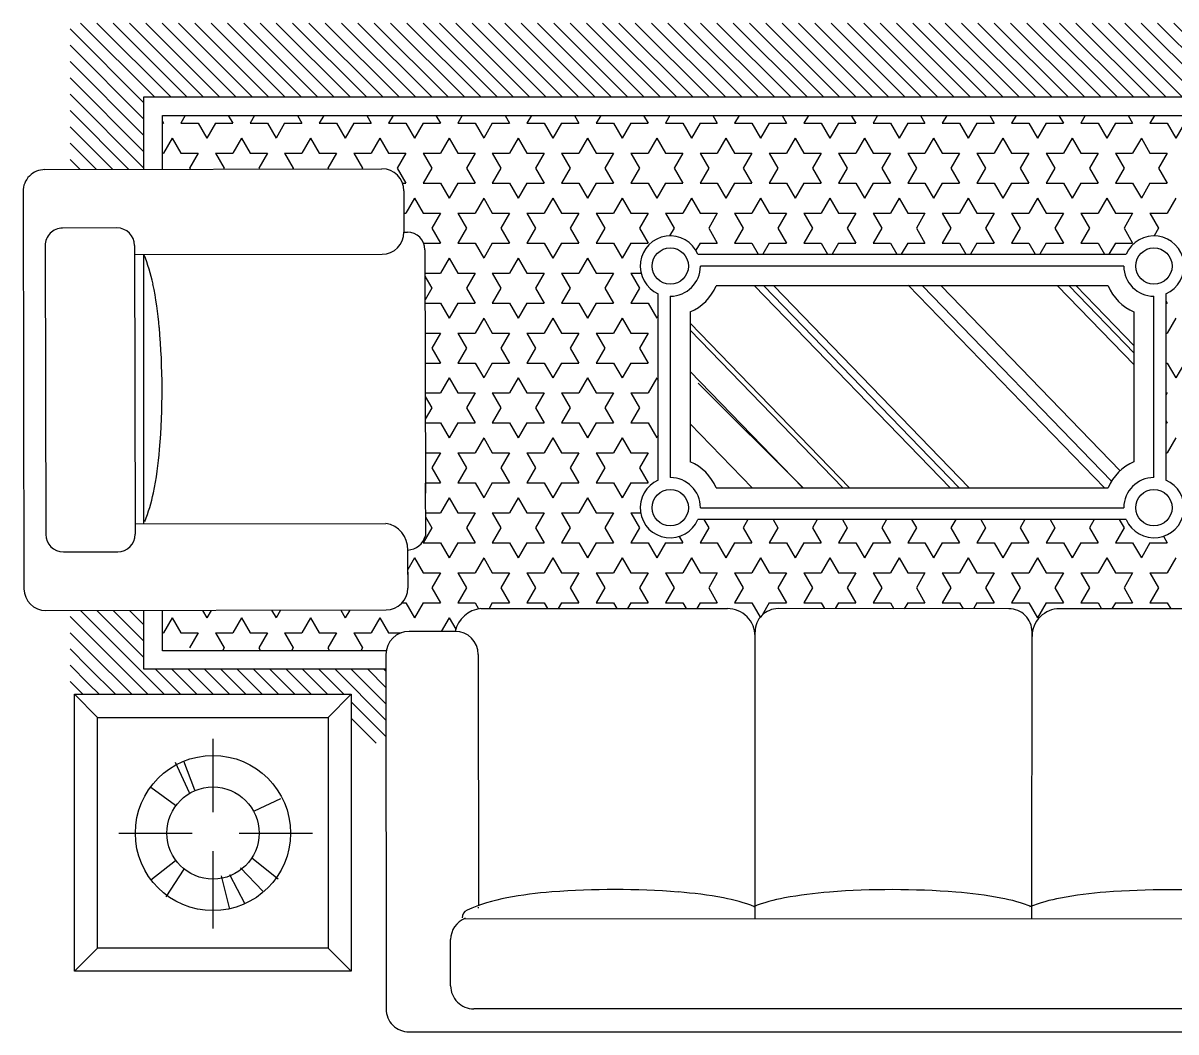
# Model space of a CAD drawing. Header units: inches. Extents: x 5.4 to 47.9, y 11.7 to 36.5.
# Drawn here: x 36.413 to 38.911, y 21.338 to 23.524 of the extents above; entities that cross this region are included whole.
import ezdxf

# ---------------------------------------------------------------- set-up
doc = ezdxf.new("R2010")
doc.units = ezdxf.units.IN
doc.header["$MEASUREMENT"] = 0
doc.layers.add('02', color=2, linetype='Continuous')
doc.layers.add('8', color=8, linetype='Continuous')

msp = doc.modelspace()

# ---------------------------------------------------------------- hatches: boundary and pattern name
at = {"layer": '8'}
h = msp.add_hatch(dxfattribs=at)
h.set_pattern_fill('ANSI31', color=256, scale=0.2, style=0)
h.set_pattern_definition([(315, (66.15483, 16.42809), (-0.01767767, -0.01767767), [])])
h.paths.add_polyline_path([(40.0868, 23.1726), (39.9668, 23.1729), (39.9668, 23.3641), (36.6748, 23.3641), (36.6748, 23.2071), (36.5548, 23.2068), (36.5548, 23.4841), (40.0868, 23.4841)], flags=16)
h.paths.add_polyline_path([(40.1268, 23.1725), (40.0868, 23.1726), (40.0868, 23.4841), (36.5548, 23.4841), (36.5548, 23.2068), (36.5148, 23.2067), (36.5148, 23.5241), (40.1268, 23.5241)])

# ---------------------------------------------------------------- linework, layer by layer
at = {"layer": '02'}
for p, q in [((36.6748, 23.2071), (36.6748, 23.3641)), ((36.6748, 23.3641), (39.9668, 23.3641)), ((36.7148, 23.3241), (39.9268, 23.3241)), ((36.7148, 23.2071), (36.7148, 23.3241)), ((36.7148, 23.3115), (36.7173, 23.3072)), ((36.7646, 23.3241), (36.7548, 23.3072)), ((36.8576, 23.3241), (36.8673, 23.3072)), ((36.9146, 23.3241), (36.9048, 23.3072)), ((37.0076, 23.3241), (37.0173, 23.3072)), ((37.0646, 23.3241), (37.0548, 23.3072)), ((37.1576, 23.3241), (37.1673, 23.3072)), ((37.2146, 23.3241), (37.2048, 23.3072)), ((37.3076, 23.3241), (37.3173, 23.3072)), ((37.3646, 23.3241), (37.3548, 23.3072)), ((37.4576, 23.3241), (37.4673, 23.3072)), ((37.5146, 23.3241), (37.5048, 23.3072)), ((37.6076, 23.3241), (37.6173, 23.3072)), ((37.6646, 23.3241), (37.6548, 23.3072)), ((37.7576, 23.3241), (37.7673, 23.3072)), ((37.8146, 23.3241), (37.8048, 23.3072)), ((37.9076, 23.3241), (37.9173, 23.3072)), ((37.9646, 23.3241), (37.9548, 23.3072)), ((38.0576, 23.3241), (38.0673, 23.3072)), ((38.1146, 23.3241), (38.1048, 23.3072)), ((38.2076, 23.3241), (38.2173, 23.3072)), ((38.2646, 23.3241), (38.2548, 23.3072)), ((38.3576, 23.3241), (38.3673, 23.3072)), ((38.4146, 23.3241), (38.4048, 23.3072)), ((38.5076, 23.3241), (38.5173, 23.3072)), ((38.5646, 23.3241), (38.5548, 23.3072)), ((38.6576, 23.3241), (38.6673, 23.3072)), ((38.7146, 23.3241), (38.7048, 23.3072)), ((38.8076, 23.3241), (38.8173, 23.3072)), ((38.8646, 23.3241), (38.8548, 23.3072)), ((36.7148, 23.3072), (36.7173, 23.3072)), ((36.7548, 23.3072), (36.7923, 23.3072)), ((36.7923, 23.3072), (36.8111, 23.2747)), ((36.8298, 23.3072), (36.8111, 23.2747)), ((36.8298, 23.3072), (36.8673, 23.3072)), ((36.9048, 23.3072), (36.9423, 23.3072)), ((36.9423, 23.3072), (36.9611, 23.2747)), ((36.9798, 23.3072), (36.9611, 23.2747)), ((36.9798, 23.3072), (37.0173, 23.3072)), ((37.0548, 23.3072), (37.0923, 23.3072)), ((37.0923, 23.3072), (37.1111, 23.2747)), ((37.1298, 23.3072), (37.1111, 23.2747)), ((37.1298, 23.3072), (37.1673, 23.3072)), ((37.2048, 23.3072), (37.2423, 23.3072)), ((37.2423, 23.3072), (37.2611, 23.2747)), ((37.2798, 23.3072), (37.2611, 23.2747)), ((37.2798, 23.3072), (37.3173, 23.3072)), ((37.3548, 23.3072), (37.3923, 23.3072)), ((37.3923, 23.3072), (37.4111, 23.2747)), ((37.4298, 23.3072), (37.4111, 23.2747)), ((37.4298, 23.3072), (37.4673, 23.3072)), ((37.5048, 23.3072), (37.5423, 23.3072)), ((37.5423, 23.3072), (37.5611, 23.2747)), ((37.5798, 23.3072), (37.5611, 23.2747)), ((37.5798, 23.3072), (37.6173, 23.3072)), ((37.6548, 23.3072), (37.6923, 23.3072)), ((37.6923, 23.3072), (37.7111, 23.2747)), ((37.7298, 23.3072), (37.7111, 23.2747)), ((37.7298, 23.3072), (37.7673, 23.3072)), ((37.8048, 23.3072), (37.8423, 23.3072)), ((37.8423, 23.3072), (37.8611, 23.2747)), ((37.8798, 23.3072), (37.8611, 23.2747)), ((37.8798, 23.3072), (37.9173, 23.3072)), ((37.9548, 23.3072), (37.9923, 23.3072)), ((37.9923, 23.3072), (38.0111, 23.2747)), ((38.0298, 23.3072), (38.0111, 23.2747)), ((38.0298, 23.3072), (38.0673, 23.3072)), ((38.1048, 23.3072), (38.1423, 23.3072)), ((38.1423, 23.3072), (38.1611, 23.2747)), ((38.1798, 23.3072), (38.1611, 23.2747)), ((38.1798, 23.3072), (38.2173, 23.3072)), ((38.2548, 23.3072), (38.2923, 23.3072)), ((38.2923, 23.3072), (38.3111, 23.2747)), ((38.3298, 23.3072), (38.3111, 23.2747)), ((38.3298, 23.3072), (38.3673, 23.3072)), ((38.4048, 23.3072), (38.4423, 23.3072)), ((38.4423, 23.3072), (38.4611, 23.2747)), ((38.4798, 23.3072), (38.4611, 23.2747)), ((38.4798, 23.3072), (38.5173, 23.3072)), ((38.5548, 23.3072), (38.5923, 23.3072)), ((38.5923, 23.3072), (38.6111, 23.2747)), ((38.6298, 23.3072), (38.6111, 23.2747)), ((38.6298, 23.3072), (38.6673, 23.3072)), ((38.7048, 23.3072), (38.7423, 23.3072)), ((38.7423, 23.3072), (38.7611, 23.2747)), ((38.7798, 23.3072), (38.7611, 23.2747)), ((38.7798, 23.3072), (38.8173, 23.3072)), ((38.8548, 23.3072), (38.8923, 23.3072)), ((38.8923, 23.3072), (38.9111, 23.2747)), ((38.9298, 23.3072), (38.9111, 23.2747)), ((36.7361, 23.2747), (36.7173, 23.2422)), ((36.7361, 23.2747), (36.7548, 23.2422)), ((36.8861, 23.2747), (36.8673, 23.2422)), ((36.8861, 23.2747), (36.9048, 23.2422)), ((37.0361, 23.2747), (37.0173, 23.2422)), ((37.0361, 23.2747), (37.0548, 23.2422)), ((37.1861, 23.2747), (37.1673, 23.2422)), ((37.1861, 23.2747), (37.2048, 23.2422)), ((37.3361, 23.2747), (37.3173, 23.2422)), ((37.3361, 23.2747), (37.3548, 23.2422)), ((37.4861, 23.2747), (37.4673, 23.2422)), ((37.4861, 23.2747), (37.5048, 23.2422)), ((37.6361, 23.2747), (37.6173, 23.2422)), ((37.6361, 23.2747), (37.6548, 23.2422)), ((37.7861, 23.2747), (37.7673, 23.2422)), ((37.7861, 23.2747), (37.8048, 23.2422)), ((37.9361, 23.2747), (37.9173, 23.2422)), ((37.9361, 23.2747), (37.9548, 23.2422)), ((38.0861, 23.2747), (38.0673, 23.2422)), ((38.0861, 23.2747), (38.1048, 23.2422)), ((38.2361, 23.2747), (38.2173, 23.2422)), ((38.2361, 23.2747), (38.2548, 23.2422)), ((38.3861, 23.2747), (38.3673, 23.2422)), ((38.3861, 23.2747), (38.4048, 23.2422)), ((38.5361, 23.2747), (38.5173, 23.2422)), ((38.5361, 23.2747), (38.5548, 23.2422)), ((38.6861, 23.2747), (38.6673, 23.2422)), ((38.6861, 23.2747), (38.7048, 23.2422)), ((38.8361, 23.2747), (38.8173, 23.2422)), ((38.8361, 23.2747), (38.8548, 23.2422)), ((36.7148, 23.2422), (36.7173, 23.2422)), ((36.7548, 23.2422), (36.7923, 23.2422)), ((36.7923, 23.2422), (36.7736, 23.2097)), ((36.8298, 23.2422), (36.8486, 23.2097)), ((36.8298, 23.2422), (36.8673, 23.2422)), ((36.9048, 23.2422), (36.9423, 23.2422)), ((36.9423, 23.2422), (36.9236, 23.2097)), ((36.9798, 23.2422), (36.9986, 23.2097)), ((36.9798, 23.2422), (37.0173, 23.2422)), ((37.0548, 23.2422), (37.0923, 23.2422)), ((37.0923, 23.2422), (37.0736, 23.2097)), ((37.1298, 23.2422), (37.1486, 23.2097)), ((37.1298, 23.2422), (37.1673, 23.2422)), ((37.2048, 23.2422), (37.2423, 23.2422)), ((37.2423, 23.2422), (37.2236, 23.2097)), ((37.2798, 23.2422), (37.2986, 23.2097)), ((37.2798, 23.2422), (37.3173, 23.2422)), ((37.3548, 23.2422), (37.3923, 23.2422)), ((37.3923, 23.2422), (37.3736, 23.2097)), ((37.4298, 23.2422), (37.4486, 23.2097)), ((37.4298, 23.2422), (37.4673, 23.2422)), ((37.5048, 23.2422), (37.5423, 23.2422)), ((37.5423, 23.2422), (37.5236, 23.2097)), ((37.5798, 23.2422), (37.5986, 23.2097)), ((37.5798, 23.2422), (37.6173, 23.2422)), ((37.6548, 23.2422), (37.6923, 23.2422)), ((37.6923, 23.2422), (37.6736, 23.2097)), ((37.7298, 23.2422), (37.7486, 23.2097)), ((37.7298, 23.2422), (37.7673, 23.2422)), ((37.8048, 23.2422), (37.8423, 23.2422)), ((37.8423, 23.2422), (37.8236, 23.2097)), ((37.8798, 23.2422), (37.8986, 23.2097)), ((37.8798, 23.2422), (37.9173, 23.2422)), ((37.9548, 23.2422), (37.9923, 23.2422)), ((37.9923, 23.2422), (37.9736, 23.2097)), ((38.0298, 23.2422), (38.0486, 23.2097)), ((38.0298, 23.2422), (38.0673, 23.2422)), ((38.1048, 23.2422), (38.1423, 23.2422)), ((38.1423, 23.2422), (38.1236, 23.2097)), ((38.1798, 23.2422), (38.1986, 23.2097)), ((38.1798, 23.2422), (38.2173, 23.2422)), ((38.2548, 23.2422), (38.2923, 23.2422)), ((38.2923, 23.2422), (38.2736, 23.2097)), ((38.3298, 23.2422), (38.3486, 23.2097)), ((38.3298, 23.2422), (38.3673, 23.2422)), ((38.4048, 23.2422), (38.4423, 23.2422)), ((38.4423, 23.2422), (38.4236, 23.2097)), ((38.4798, 23.2422), (38.4986, 23.2097)), ((38.4798, 23.2422), (38.5173, 23.2422)), ((38.5548, 23.2422), (38.5923, 23.2422)), ((38.5923, 23.2422), (38.5736, 23.2097)), ((38.6298, 23.2422), (38.6486, 23.2097)), ((38.6298, 23.2422), (38.6673, 23.2422)), ((38.7048, 23.2422), (38.7423, 23.2422)), ((38.7423, 23.2422), (38.7236, 23.2097)), ((38.7798, 23.2422), (38.7986, 23.2097)), ((38.7798, 23.2422), (38.8173, 23.2422)), ((38.8548, 23.2422), (38.8923, 23.2422)), ((38.8923, 23.2422), (38.8736, 23.2097)), ((36.4604, 23.2066), (37.1907, 23.2081)), ((36.7736, 23.2097), (36.775, 23.2073)), ((36.8486, 23.2097), (36.8472, 23.2074)), ((36.9236, 23.2097), (36.9248, 23.2076)), ((36.9986, 23.2097), (36.9974, 23.2077)), ((37.0736, 23.2097), (37.0747, 23.2079)), ((37.1486, 23.2097), (37.1476, 23.208)), ((37.2236, 23.2097), (37.2423, 23.1773)), ((37.2986, 23.2097), (37.2798, 23.1773)), ((37.3736, 23.2097), (37.3923, 23.1773)), ((37.4486, 23.2097), (37.4298, 23.1773)), ((37.5236, 23.2097), (37.5423, 23.1773)), ((37.5986, 23.2097), (37.5798, 23.1773)), ((37.6736, 23.2097), (37.6923, 23.1773)), ((37.7486, 23.2097), (37.7298, 23.1773)), ((37.8236, 23.2097), (37.8423, 23.1773)), ((37.8986, 23.2097), (37.8798, 23.1773)), ((37.9736, 23.2097), (37.9923, 23.1773)), ((38.0486, 23.2097), (38.0298, 23.1773)), ((38.1236, 23.2097), (38.1423, 23.1773)), ((38.1986, 23.2097), (38.1798, 23.1773)), ((38.2736, 23.2097), (38.2923, 23.1773)), ((38.3486, 23.2097), (38.3298, 23.1773)), ((38.4236, 23.2097), (38.4423, 23.1773)), ((38.4986, 23.2097), (38.4798, 23.1773)), ((38.5736, 23.2097), (38.5923, 23.1773)), ((38.6486, 23.2097), (38.6298, 23.1773)), ((38.7236, 23.2097), (38.7423, 23.1773)), ((38.7986, 23.2097), (38.7798, 23.1773)), ((38.8736, 23.2097), (38.8923, 23.1773)), ((36.413, 23.159), (36.4149, 22.2983)), ((37.2352, 23.1773), (37.2423, 23.1773)), ((37.2383, 23.1607), (37.2384, 23.071)), ((37.2798, 23.1773), (37.3173, 23.1773)), ((37.3173, 23.1773), (37.3361, 23.1448)), ((37.3548, 23.1773), (37.3361, 23.1448)), ((37.3548, 23.1773), (37.3923, 23.1773)), ((37.4298, 23.1773), (37.4673, 23.1773)), ((37.4673, 23.1773), (37.4861, 23.1448)), ((37.5048, 23.1773), (37.4861, 23.1448)), ((37.5048, 23.1773), (37.5423, 23.1773)), ((37.5798, 23.1773), (37.6173, 23.1773)), ((37.6173, 23.1773), (37.6361, 23.1448)), ((37.6548, 23.1773), (37.6361, 23.1448)), ((37.6548, 23.1773), (37.6923, 23.1773)), ((37.7298, 23.1773), (37.7673, 23.1773)), ((37.7673, 23.1773), (37.7861, 23.1448)), ((37.8048, 23.1773), (37.7861, 23.1448)), ((37.8048, 23.1773), (37.8423, 23.1773)), ((37.8798, 23.1773), (37.9173, 23.1773)), ((37.9173, 23.1773), (37.9361, 23.1448)), ((37.9548, 23.1773), (37.9361, 23.1448)), ((37.9548, 23.1773), (37.9923, 23.1773)), ((38.0298, 23.1773), (38.0673, 23.1773)), ((38.0673, 23.1773), (38.0861, 23.1448)), ((38.1048, 23.1773), (38.0861, 23.1448)), ((38.1048, 23.1773), (38.1423, 23.1773)), ((38.1798, 23.1773), (38.2173, 23.1773)), ((38.2173, 23.1773), (38.2361, 23.1448)), ((38.2548, 23.1773), (38.2361, 23.1448)), ((38.2548, 23.1773), (38.2923, 23.1773)), ((38.3298, 23.1773), (38.3673, 23.1773)), ((38.3673, 23.1773), (38.3861, 23.1448)), ((38.4048, 23.1773), (38.3861, 23.1448)), ((38.4048, 23.1773), (38.4423, 23.1773)), ((38.4798, 23.1773), (38.5173, 23.1773)), ((38.5173, 23.1773), (38.5361, 23.1448)), ((38.5548, 23.1773), (38.5361, 23.1448)), ((38.5548, 23.1773), (38.5923, 23.1773)), ((38.6298, 23.1773), (38.6673, 23.1773)), ((38.6673, 23.1773), (38.6861, 23.1448)), ((38.7048, 23.1773), (38.6861, 23.1448)), ((38.7048, 23.1773), (38.7423, 23.1773)), ((38.7798, 23.1773), (38.8173, 23.1773)), ((38.8173, 23.1773), (38.8361, 23.1448)), ((38.8548, 23.1773), (38.8361, 23.1448)), ((38.8548, 23.1773), (38.8923, 23.1773)), ((37.2611, 23.1448), (37.2423, 23.1123)), ((37.2611, 23.1448), (37.2798, 23.1123)), ((37.4111, 23.1448), (37.3923, 23.1123)), ((37.4111, 23.1448), (37.4298, 23.1123)), ((37.5611, 23.1448), (37.5423, 23.1123)), ((37.5611, 23.1448), (37.5798, 23.1123)), ((37.7111, 23.1448), (37.6923, 23.1123)), ((37.7111, 23.1448), (37.7298, 23.1123)), ((37.8611, 23.1448), (37.8423, 23.1123)), ((37.8611, 23.1448), (37.8798, 23.1123)), ((38.0111, 23.1448), (37.9923, 23.1123)), ((38.0111, 23.1448), (38.0298, 23.1123)), ((38.1611, 23.1448), (38.1423, 23.1123)), ((38.1611, 23.1448), (38.1798, 23.1123)), ((38.3111, 23.1448), (38.2923, 23.1123)), ((38.3111, 23.1448), (38.3298, 23.1123)), ((38.4611, 23.1448), (38.4423, 23.1123)), ((38.4611, 23.1448), (38.4798, 23.1123)), ((38.6111, 23.1448), (38.5923, 23.1123)), ((38.6111, 23.1448), (38.6298, 23.1123)), ((38.7611, 23.1448), (38.7423, 23.1123)), ((38.7611, 23.1448), (38.7798, 23.1123)), ((38.9111, 23.1448), (38.8923, 23.1123)), ((37.2384, 23.1123), (37.2423, 23.1123)), ((37.2798, 23.1123), (37.3173, 23.1123)), ((37.3173, 23.1123), (37.2986, 23.0798)), ((37.3548, 23.1123), (37.3736, 23.0798)), ((37.3548, 23.1123), (37.3923, 23.1123)), ((37.4298, 23.1123), (37.4673, 23.1123)), ((37.4673, 23.1123), (37.4486, 23.0798)), ((37.5048, 23.1123), (37.5236, 23.0798)), ((37.5048, 23.1123), (37.5423, 23.1123)), ((37.5798, 23.1123), (37.6173, 23.1123)), ((37.6173, 23.1123), (37.5986, 23.0798)), ((37.6548, 23.1123), (37.6736, 23.0798)), ((37.6548, 23.1123), (37.6923, 23.1123)), ((37.7298, 23.1123), (37.7673, 23.1123)), ((37.7673, 23.1123), (37.7486, 23.0798)), ((37.8048, 23.1123), (37.8236, 23.0798)), ((37.8048, 23.1123), (37.8423, 23.1123)), ((37.8798, 23.1123), (37.9173, 23.1123)), ((37.9173, 23.1123), (37.8986, 23.0798)), ((37.9548, 23.1123), (37.9736, 23.0798)), ((37.9548, 23.1123), (37.9923, 23.1123)), ((38.0298, 23.1123), (38.0673, 23.1123)), ((38.0673, 23.1123), (38.0486, 23.0798)), ((38.1048, 23.1123), (38.1236, 23.0798)), ((38.1048, 23.1123), (38.1423, 23.1123)), ((38.1798, 23.1123), (38.2173, 23.1123)), ((38.2173, 23.1123), (38.1986, 23.0798)), ((38.2548, 23.1123), (38.2736, 23.0798)), ((38.2548, 23.1123), (38.2923, 23.1123)), ((38.3298, 23.1123), (38.3673, 23.1123)), ((38.3673, 23.1123), (38.3486, 23.0798)), ((38.4048, 23.1123), (38.4236, 23.0798)), ((38.4048, 23.1123), (38.4423, 23.1123)), ((38.4798, 23.1123), (38.5173, 23.1123)), ((38.5173, 23.1123), (38.4986, 23.0798)), ((38.5548, 23.1123), (38.5736, 23.0798)), ((38.5548, 23.1123), (38.5923, 23.1123)), ((38.6298, 23.1123), (38.6673, 23.1123)), ((38.6673, 23.1123), (38.6486, 23.0798)), ((38.7048, 23.1123), (38.7236, 23.0798)), ((38.7048, 23.1123), (38.7423, 23.1123)), ((38.7798, 23.1123), (38.8173, 23.1123)), ((38.8173, 23.1123), (38.7986, 23.0798)), ((38.8548, 23.1123), (38.8736, 23.0798)), ((38.8548, 23.1123), (38.8923, 23.1123)), ((36.6164, 23.0801), (36.4986, 23.0798)), ((37.2384, 23.071), (37.2457, 23.0709)), ((37.2986, 23.0798), (37.3173, 23.0474)), ((37.3736, 23.0798), (37.3548, 23.0474)), ((37.4486, 23.0798), (37.4673, 23.0474)), ((37.5236, 23.0798), (37.5048, 23.0474)), ((37.5986, 23.0798), (37.6173, 23.0474)), ((37.6736, 23.0798), (37.6548, 23.0474)), ((37.7486, 23.0798), (37.7673, 23.0474)), ((37.8236, 23.0798), (37.8137, 23.0628)), ((37.8986, 23.0798), (37.9173, 23.0474)), ((37.9736, 23.0798), (37.9548, 23.0474)), ((38.0486, 23.0798), (38.0673, 23.0474)), ((38.1236, 23.0798), (38.1048, 23.0474)), ((38.1986, 23.0798), (38.2173, 23.0474)), ((38.2736, 23.0798), (38.2548, 23.0474)), ((38.3486, 23.0798), (38.3673, 23.0474)), ((38.4236, 23.0798), (38.4048, 23.0474)), ((38.4986, 23.0798), (38.5173, 23.0474)), ((38.5736, 23.0798), (38.5548, 23.0474)), ((38.6486, 23.0798), (38.6673, 23.0474)), ((38.7236, 23.0798), (38.7048, 23.0474)), ((38.7986, 23.0798), (38.8173, 23.0474)), ((38.8736, 23.0798), (38.8638, 23.0628)), ((36.4607, 23.0417), (36.4622, 22.4161)), ((36.6545, 23.0421), (36.656, 22.4164)), ((37.2809, 23.0474), (37.3173, 23.0474)), ((37.2838, 23.0329), (37.2848, 22.5053)), ((37.3548, 23.0474), (37.3923, 23.0474)), ((37.3923, 23.0474), (37.4111, 23.0149)), ((37.4298, 23.0474), (37.4111, 23.0149)), ((37.4298, 23.0474), (37.4673, 23.0474)), ((37.5048, 23.0474), (37.5423, 23.0474)), ((37.5423, 23.0474), (37.5611, 23.0149)), ((37.5798, 23.0474), (37.5611, 23.0149)), ((37.5798, 23.0474), (37.6173, 23.0474)), ((37.6548, 23.0474), (37.6923, 23.0474)), ((37.6923, 23.0474), (37.7111, 23.0149)), ((37.7298, 23.0474), (37.7111, 23.0149)), ((37.7298, 23.0474), (37.7673, 23.0474)), ((37.8798, 23.0474), (37.8709, 23.0319)), ((37.8798, 23.0474), (37.9173, 23.0474)), ((37.9548, 23.0474), (37.9923, 23.0474)), ((37.9923, 23.0474), (38.0061, 23.0235)), ((38.0298, 23.0474), (38.016, 23.0235)), ((38.0298, 23.0474), (38.0673, 23.0474)), ((38.1048, 23.0474), (38.1423, 23.0474)), ((38.1423, 23.0474), (38.1561, 23.0235)), ((38.1798, 23.0474), (38.166, 23.0235)), ((38.1798, 23.0474), (38.2173, 23.0474)), ((38.2548, 23.0474), (38.2923, 23.0474)), ((38.2923, 23.0474), (38.3061, 23.0235)), ((38.3298, 23.0474), (38.316, 23.0235)), ((38.3298, 23.0474), (38.3673, 23.0474)), ((38.4048, 23.0474), (38.4423, 23.0474)), ((38.4423, 23.0474), (38.4561, 23.0235)), ((38.4798, 23.0474), (38.466, 23.0235)), ((38.4798, 23.0474), (38.5173, 23.0474)), ((38.5548, 23.0474), (38.5923, 23.0474)), ((38.5923, 23.0474), (38.6061, 23.0235)), ((38.6298, 23.0474), (38.616, 23.0235)), ((38.6298, 23.0474), (38.6673, 23.0474)), ((38.7048, 23.0474), (38.7423, 23.0474)), ((38.7423, 23.0474), (38.7561, 23.0235)), ((38.7798, 23.0474), (38.766, 23.0235)), ((38.7798, 23.0474), (38.8173, 23.0474)), ((36.6545, 23.0223), (37.191, 23.0234)), ((36.6748, 22.4389), (36.6748, 23.0223)), ((37.3361, 23.0149), (37.3173, 22.9824)), ((37.3361, 23.0149), (37.3548, 22.9824)), ((37.4861, 23.0149), (37.4673, 22.9824)), ((37.4861, 23.0149), (37.5048, 22.9824)), ((37.6361, 23.0149), (37.6173, 22.9824)), ((37.6361, 23.0149), (37.6548, 22.9824)), ((37.8753, 23.0235), (38.8035, 23.0235)), ((38.7981, 22.9976), (37.8806, 22.9976)), ((37.2839, 22.9824), (37.3173, 22.9824)), ((37.2839, 22.9754), (37.2986, 22.9499)), ((37.3548, 22.9824), (37.3923, 22.9824)), ((37.3923, 22.9824), (37.3736, 22.9499)), ((37.4298, 22.9824), (37.4486, 22.9499)), ((37.4298, 22.9824), (37.4673, 22.9824)), ((37.5048, 22.9824), (37.5423, 22.9824)), ((37.5423, 22.9824), (37.5236, 22.9499)), ((37.5798, 22.9824), (37.5986, 22.9499)), ((37.5798, 22.9824), (37.6173, 22.9824)), ((37.6548, 22.9824), (37.6923, 22.9824)), ((37.6923, 22.9824), (37.6736, 22.9499)), ((37.7298, 22.9824), (37.7486, 22.9499)), ((37.7298, 22.9824), (37.7519, 22.9824)), ((37.2986, 22.9499), (37.284, 22.9246)), ((37.3736, 22.9499), (37.3923, 22.9175)), ((37.4486, 22.9499), (37.4298, 22.9175)), ((37.5236, 22.9499), (37.5423, 22.9175)), ((37.5986, 22.9499), (37.5798, 22.9175)), ((37.6736, 22.9499), (37.6923, 22.9175)), ((37.7486, 22.9499), (37.7298, 22.9175)), ((37.7894, 22.5339), (37.7894, 22.9377)), ((38.7639, 22.9544), (37.9149, 22.9544)), ((37.9981, 22.9544), (38.4216, 22.5172)), ((38.0178, 22.9544), (38.4412, 22.5172)), ((38.0397, 22.9544), (38.4631, 22.5172)), ((38.3312, 22.9561), (38.7563, 22.5172)), ((38.362, 22.9544), (38.7715, 22.5316)), ((38.4021, 22.9544), (38.79, 22.5538)), ((38.6547, 22.9544), (38.8202, 22.7835)), ((38.6794, 22.9544), (38.8202, 22.809)), ((38.6948, 22.9544), (38.8202, 22.8249)), ((38.8893, 22.9377), (38.8893, 22.5339)), ((37.284, 22.9175), (37.3173, 22.9175)), ((37.3173, 22.9175), (37.3361, 22.885)), ((37.3548, 22.9175), (37.3361, 22.885)), ((37.3548, 22.9175), (37.3923, 22.9175)), ((37.4298, 22.9175), (37.4673, 22.9175)), ((37.4673, 22.9175), (37.4861, 22.885)), ((37.5048, 22.9175), (37.4861, 22.885)), ((37.5048, 22.9175), (37.5423, 22.9175)), ((37.5798, 22.9175), (37.6173, 22.9175)), ((37.6173, 22.9175), (37.6361, 22.885)), ((37.6548, 22.9175), (37.6361, 22.885)), ((37.6548, 22.9175), (37.6923, 22.9175)), ((37.7298, 22.9175), (37.7673, 22.9175)), ((37.7673, 22.9175), (37.7861, 22.885)), ((37.8154, 22.9323), (37.8154, 22.5392)), ((38.8634, 22.5392), (38.8634, 22.9323)), ((38.8893, 22.9227), (38.8923, 22.9175)), ((38.8893, 22.9175), (38.8923, 22.9175)), ((37.4111, 22.885), (37.3923, 22.8525)), ((37.4111, 22.885), (37.4298, 22.8525)), ((37.5611, 22.885), (37.5423, 22.8525)), ((37.5611, 22.885), (37.5798, 22.8525)), ((37.7111, 22.885), (37.6923, 22.8525)), ((37.7111, 22.885), (37.7298, 22.8525)), ((37.7894, 22.8908), (37.7861, 22.885)), ((37.8586, 22.8981), (37.8586, 22.5735)), ((38.8202, 22.5735), (38.8202, 22.8981)), ((38.9111, 22.885), (38.8923, 22.8525)), ((37.8586, 22.8735), (38.2037, 22.5172)), ((37.8586, 22.8584), (38.1891, 22.5172)), ((37.2841, 22.8525), (37.3173, 22.8525)), ((37.3173, 22.8525), (37.2986, 22.82)), ((37.3548, 22.8525), (37.3736, 22.82)), ((37.3548, 22.8525), (37.3923, 22.8525)), ((37.4298, 22.8525), (37.4673, 22.8525)), ((37.4673, 22.8525), (37.4486, 22.82)), ((37.5048, 22.8525), (37.5236, 22.82)), ((37.5048, 22.8525), (37.5423, 22.8525)), ((37.5798, 22.8525), (37.6173, 22.8525)), ((37.6173, 22.8525), (37.5986, 22.82)), ((37.6548, 22.8525), (37.6736, 22.82)), ((37.6548, 22.8525), (37.6923, 22.8525)), ((37.7298, 22.8525), (37.7673, 22.8525)), ((37.7673, 22.8525), (37.7486, 22.82)), ((38.8893, 22.8525), (38.8923, 22.8525)), ((37.2986, 22.82), (37.3173, 22.7875)), ((37.3736, 22.82), (37.3548, 22.7875)), ((37.4486, 22.82), (37.4673, 22.7875)), ((37.5236, 22.82), (37.5048, 22.7875)), ((37.5986, 22.82), (37.6173, 22.7875)), ((37.6736, 22.82), (37.6548, 22.7875)), ((37.7486, 22.82), (37.7673, 22.7875)), ((37.2843, 22.7875), (37.3173, 22.7875)), ((37.3548, 22.7875), (37.3923, 22.7875)), ((37.3923, 22.7875), (37.4111, 22.7551)), ((37.4298, 22.7875), (37.4111, 22.7551)), ((37.4298, 22.7875), (37.4673, 22.7875)), ((37.5048, 22.7875), (37.5423, 22.7875)), ((37.5423, 22.7875), (37.5611, 22.7551)), ((37.5798, 22.7875), (37.5611, 22.7551)), ((37.5798, 22.7875), (37.6173, 22.7875)), ((37.6548, 22.7875), (37.6923, 22.7875)), ((37.6923, 22.7875), (37.7111, 22.7551)), ((37.7298, 22.7875), (37.7111, 22.7551)), ((37.7298, 22.7875), (37.7673, 22.7875)), ((38.8893, 22.7875), (38.8923, 22.7875)), ((38.8923, 22.7875), (38.9111, 22.7551)), ((38.9298, 22.7875), (38.9111, 22.7551)), ((37.8586, 22.7689), (38.1023, 22.5172)), ((37.3361, 22.7551), (37.3173, 22.7226)), ((37.3361, 22.7551), (37.3548, 22.7226)), ((37.4861, 22.7551), (37.4673, 22.7226)), ((37.4861, 22.7551), (37.5048, 22.7226)), ((37.6361, 22.7551), (37.6173, 22.7226)), ((37.6361, 22.7551), (37.6548, 22.7226)), ((37.7861, 22.7551), (37.7673, 22.7226)), ((37.7861, 22.7551), (37.7894, 22.7493)), ((38.103, 22.5172), (37.8761, 22.7441)), ((37.2844, 22.7226), (37.3173, 22.7226)), ((37.2844, 22.7147), (37.2986, 22.6901)), ((37.3548, 22.7226), (37.3923, 22.7226)), ((37.3923, 22.7226), (37.3736, 22.6901)), ((37.4298, 22.7226), (37.4486, 22.6901)), ((37.4298, 22.7226), (37.4673, 22.7226)), ((37.5048, 22.7226), (37.5423, 22.7226)), ((37.5423, 22.7226), (37.5236, 22.6901)), ((37.5798, 22.7226), (37.5986, 22.6901)), ((37.5798, 22.7226), (37.6173, 22.7226)), ((37.6548, 22.7226), (37.6923, 22.7226)), ((37.6923, 22.7226), (37.6736, 22.6901)), ((37.7298, 22.7226), (37.7486, 22.6901)), ((37.7298, 22.7226), (37.7673, 22.7226)), ((38.8923, 22.7226), (38.8893, 22.7174)), ((38.8893, 22.7226), (38.8923, 22.7226)), ((37.2986, 22.6901), (37.2845, 22.6657)), ((37.3736, 22.6901), (37.3923, 22.6576)), ((37.4486, 22.6901), (37.4298, 22.6576)), ((37.5236, 22.6901), (37.5423, 22.6576)), ((37.5986, 22.6901), (37.5798, 22.6576)), ((37.6736, 22.6901), (37.6923, 22.6576)), ((37.7486, 22.6901), (37.7298, 22.6576)), ((38.8893, 22.6629), (38.8923, 22.6576)), ((37.2845, 22.6576), (37.3173, 22.6576)), ((37.3173, 22.6576), (37.3361, 22.6252)), ((37.3548, 22.6576), (37.3361, 22.6252)), ((37.3548, 22.6576), (37.3923, 22.6576)), ((37.4298, 22.6576), (37.4673, 22.6576)), ((37.4673, 22.6576), (37.4861, 22.6252)), ((37.5048, 22.6576), (37.4861, 22.6252)), ((37.5048, 22.6576), (37.5423, 22.6576)), ((37.5798, 22.6576), (37.6173, 22.6576)), ((37.6173, 22.6576), (37.6361, 22.6252)), ((37.6548, 22.6576), (37.6361, 22.6252)), ((37.6548, 22.6576), (37.6923, 22.6576)), ((37.7298, 22.6576), (37.7673, 22.6576)), ((37.7673, 22.6576), (37.7861, 22.6252)), ((37.8586, 22.6555), (37.9925, 22.5172)), ((38.8893, 22.6576), (38.8923, 22.6576)), ((37.4111, 22.6252), (37.3923, 22.5927)), ((37.4111, 22.6252), (37.4298, 22.5927)), ((37.5611, 22.6252), (37.5423, 22.5927)), ((37.5611, 22.6252), (37.5798, 22.5927)), ((37.7111, 22.6252), (37.6923, 22.5927)), ((37.7111, 22.6252), (37.7298, 22.5927)), ((37.7894, 22.631), (37.7861, 22.6252)), ((38.9111, 22.6252), (38.8923, 22.5927)), ((37.2847, 22.5927), (37.3173, 22.5927)), ((37.3173, 22.5927), (37.2986, 22.5602)), ((37.3548, 22.5927), (37.3736, 22.5602)), ((37.3548, 22.5927), (37.3923, 22.5927)), ((37.4298, 22.5927), (37.4673, 22.5927)), ((37.4673, 22.5927), (37.4486, 22.5602)), ((37.5048, 22.5927), (37.5236, 22.5602)), ((37.5048, 22.5927), (37.5423, 22.5927)), ((37.5798, 22.5927), (37.6173, 22.5927)), ((37.6173, 22.5927), (37.5986, 22.5602)), ((37.6548, 22.5927), (37.6736, 22.5602)), ((37.6548, 22.5927), (37.6923, 22.5927)), ((37.7298, 22.5927), (37.7673, 22.5927)), ((37.7673, 22.5927), (37.7486, 22.5602)), ((38.8893, 22.5927), (38.8923, 22.5927)), ((37.2986, 22.5602), (37.3173, 22.5277)), ((37.3736, 22.5602), (37.3548, 22.5277)), ((37.4486, 22.5602), (37.4673, 22.5277)), ((37.5236, 22.5602), (37.5048, 22.5277)), ((37.5986, 22.5602), (37.6173, 22.5277)), ((37.6736, 22.5602), (37.6548, 22.5277)), ((37.7486, 22.5602), (37.7673, 22.5277)), ((38.8634, 22.5426), (38.8615, 22.5392)), ((37.2846, 22.5272), (37.2848, 22.4128)), ((37.2848, 22.5277), (37.3173, 22.5277)), ((37.3548, 22.5277), (37.3923, 22.5277)), ((37.3923, 22.5277), (37.4111, 22.4953)), ((37.4298, 22.5277), (37.4111, 22.4953)), ((37.4298, 22.5277), (37.4673, 22.5277)), ((37.5048, 22.5277), (37.5423, 22.5277)), ((37.5423, 22.5277), (37.5611, 22.4953)), ((37.5798, 22.5277), (37.5611, 22.4953)), ((37.5798, 22.5277), (37.6173, 22.5277)), ((37.6548, 22.5277), (37.6923, 22.5277)), ((37.6923, 22.5277), (37.7111, 22.4953)), ((37.7298, 22.5277), (37.7111, 22.4953)), ((37.7298, 22.5277), (37.7673, 22.5277)), ((37.9149, 22.5172), (38.7639, 22.5172)), ((37.3361, 22.4953), (37.3173, 22.4628)), ((37.3361, 22.4953), (37.3548, 22.4628)), ((37.4861, 22.4953), (37.4673, 22.4628)), ((37.4861, 22.4953), (37.5048, 22.4628)), ((37.6361, 22.4953), (37.6173, 22.4628)), ((37.6361, 22.4953), (37.6548, 22.4628)), ((37.2847, 22.4628), (37.3173, 22.4628)), ((37.3548, 22.4628), (37.3923, 22.4628)), ((37.3923, 22.4628), (37.3736, 22.4303)), ((37.4298, 22.4628), (37.4486, 22.4303)), ((37.4298, 22.4628), (37.4673, 22.4628)), ((37.5048, 22.4628), (37.5423, 22.4628)), ((37.5423, 22.4628), (37.5236, 22.4303)), ((37.5798, 22.4628), (37.5986, 22.4303)), ((37.5798, 22.4628), (37.6173, 22.4628)), ((37.6548, 22.4628), (37.6923, 22.4628)), ((37.6923, 22.4628), (37.6736, 22.4303)), ((37.7298, 22.4628), (37.7486, 22.4303)), ((37.7298, 22.4628), (37.7511, 22.4628)), ((37.8806, 22.474), (38.7981, 22.474)), ((36.6559, 22.4389), (37.199, 22.44)), ((37.2847, 22.4543), (37.2986, 22.4303)), ((38.8035, 22.4481), (37.8753, 22.4481)), ((37.8883, 22.4481), (37.8986, 22.4303)), ((37.9838, 22.4481), (37.9736, 22.4303)), ((38.0383, 22.4481), (38.0486, 22.4303)), ((38.1338, 22.4481), (38.1236, 22.4303)), ((38.1883, 22.4481), (38.1986, 22.4303)), ((38.2838, 22.4481), (38.2736, 22.4303)), ((38.3383, 22.4481), (38.3486, 22.4303)), ((38.4338, 22.4481), (38.4236, 22.4303)), ((38.4883, 22.4481), (38.4986, 22.4303)), ((38.5838, 22.4481), (38.5736, 22.4303)), ((38.6383, 22.4481), (38.6486, 22.4303)), ((38.7338, 22.4481), (38.7236, 22.4303)), ((38.7883, 22.4481), (38.7986, 22.4303)), ((37.2986, 22.4303), (37.2798, 22.3978)), ((37.3736, 22.4303), (37.3923, 22.3978)), ((37.4486, 22.4303), (37.4298, 22.3978)), ((37.5236, 22.4303), (37.5423, 22.3978)), ((37.5986, 22.4303), (37.5798, 22.3978)), ((37.6736, 22.4303), (37.6923, 22.3978)), ((37.7486, 22.4303), (37.7298, 22.3978)), ((37.8344, 22.4116), (37.8423, 22.3978)), ((37.8986, 22.4303), (37.8798, 22.3978)), ((37.9736, 22.4303), (37.9923, 22.3978)), ((38.0486, 22.4303), (38.0298, 22.3978)), ((38.1236, 22.4303), (38.1423, 22.3978)), ((38.1986, 22.4303), (38.1798, 22.3978)), ((38.2736, 22.4303), (38.2923, 22.3978)), ((38.3486, 22.4303), (38.3298, 22.3978)), ((38.4236, 22.4303), (38.4423, 22.3978)), ((38.4986, 22.4303), (38.4798, 22.3978)), ((38.5736, 22.4303), (38.5923, 22.3978)), ((38.6486, 22.4303), (38.6298, 22.3978)), ((38.7236, 22.4303), (38.7423, 22.3978)), ((38.7986, 22.4303), (38.7798, 22.3978)), ((38.8841, 22.4121), (38.8923, 22.3978)), ((37.2798, 22.3978), (37.3173, 22.3978)), ((37.3173, 22.3978), (37.3361, 22.3654)), ((37.3548, 22.3978), (37.3361, 22.3654)), ((37.3548, 22.3978), (37.3923, 22.3978)), ((37.4298, 22.3978), (37.4673, 22.3978)), ((37.4673, 22.3978), (37.4861, 22.3654)), ((37.5048, 22.3978), (37.4861, 22.3654)), ((37.5048, 22.3978), (37.5423, 22.3978)), ((37.5798, 22.3978), (37.6173, 22.3978)), ((37.6173, 22.3978), (37.6361, 22.3654)), ((37.6548, 22.3978), (37.6361, 22.3654)), ((37.6548, 22.3978), (37.6923, 22.3978)), ((37.7298, 22.3978), (37.7673, 22.3978)), ((37.7673, 22.3978), (37.7861, 22.3654)), ((37.8048, 22.3978), (37.7861, 22.3654)), ((37.8048, 22.3978), (37.8423, 22.3978)), ((37.8798, 22.3978), (37.9173, 22.3978)), ((37.9173, 22.3978), (37.9361, 22.3654)), ((37.9548, 22.3978), (37.9361, 22.3654)), ((37.9548, 22.3978), (37.9923, 22.3978)), ((38.0298, 22.3978), (38.0673, 22.3978)), ((38.0673, 22.3978), (38.0861, 22.3654)), ((38.1048, 22.3978), (38.0861, 22.3654)), ((38.1048, 22.3978), (38.1423, 22.3978)), ((38.1798, 22.3978), (38.2173, 22.3978)), ((38.2173, 22.3978), (38.2361, 22.3654)), ((38.2548, 22.3978), (38.2361, 22.3654)), ((38.2548, 22.3978), (38.2923, 22.3978)), ((38.3298, 22.3978), (38.3673, 22.3978)), ((38.3673, 22.3978), (38.3861, 22.3654)), ((38.4048, 22.3978), (38.3861, 22.3654)), ((38.4048, 22.3978), (38.4423, 22.3978)), ((38.4798, 22.3978), (38.5173, 22.3978)), ((38.5173, 22.3978), (38.5361, 22.3654)), ((38.5548, 22.3978), (38.5361, 22.3654)), ((38.5548, 22.3978), (38.5923, 22.3978)), ((38.6298, 22.3978), (38.6673, 22.3978)), ((38.6673, 22.3978), (38.6861, 22.3654)), ((38.7048, 22.3978), (38.6861, 22.3654)), ((38.7048, 22.3978), (38.7423, 22.3978)), ((38.7798, 22.3978), (38.8173, 22.3978)), ((38.8173, 22.3978), (38.8361, 22.3654)), ((38.8548, 22.3978), (38.8361, 22.3654)), ((38.8548, 22.3978), (38.8923, 22.3978)), ((36.5003, 22.3781), (36.618, 22.3784)), ((37.2467, 22.3296), (37.2466, 22.3823)), ((37.2611, 22.3654), (37.2467, 22.3404)), ((37.2611, 22.3654), (37.2798, 22.3329)), ((37.4111, 22.3654), (37.3923, 22.3329)), ((37.4111, 22.3654), (37.4298, 22.3329)), ((37.5611, 22.3654), (37.5423, 22.3329)), ((37.5611, 22.3654), (37.5798, 22.3329)), ((37.7111, 22.3654), (37.6923, 22.3329)), ((37.7111, 22.3654), (37.7298, 22.3329)), ((37.8611, 22.3654), (37.8423, 22.3329)), ((37.8611, 22.3654), (37.8798, 22.3329)), ((38.0111, 22.3654), (37.9923, 22.3329)), ((38.0111, 22.3654), (38.0298, 22.3329)), ((38.1611, 22.3654), (38.1423, 22.3329)), ((38.1611, 22.3654), (38.1798, 22.3329)), ((38.3111, 22.3654), (38.2923, 22.3329)), ((38.3111, 22.3654), (38.3298, 22.3329)), ((38.4611, 22.3654), (38.4423, 22.3329)), ((38.4611, 22.3654), (38.4798, 22.3329)), ((38.6111, 22.3654), (38.5923, 22.3329)), ((38.6111, 22.3654), (38.6298, 22.3329)), ((38.7611, 22.3654), (38.7423, 22.3329)), ((38.7611, 22.3654), (38.7798, 22.3329)), ((38.9111, 22.3654), (38.8923, 22.3329)), ((37.247, 22.3343), (37.247, 22.3)), ((37.2798, 22.3329), (37.3173, 22.3329)), ((37.3173, 22.3329), (37.2986, 22.3004)), ((37.3548, 22.3329), (37.3736, 22.3004)), ((37.3548, 22.3329), (37.3923, 22.3329)), ((37.4298, 22.3329), (37.4673, 22.3329)), ((37.4673, 22.3329), (37.4486, 22.3004)), ((37.5048, 22.3329), (37.5236, 22.3004)), ((37.5048, 22.3329), (37.5423, 22.3329)), ((37.5798, 22.3329), (37.6173, 22.3329)), ((37.6173, 22.3329), (37.5986, 22.3004)), ((37.6548, 22.3329), (37.6736, 22.3004)), ((37.6548, 22.3329), (37.6923, 22.3329)), ((37.7298, 22.3329), (37.7673, 22.3329)), ((37.7673, 22.3329), (37.7486, 22.3004)), ((37.8048, 22.3329), (37.8236, 22.3004)), ((37.8048, 22.3329), (37.8423, 22.3329)), ((37.8798, 22.3329), (37.9173, 22.3329)), ((37.9173, 22.3329), (37.8986, 22.3004)), ((37.9548, 22.3329), (37.9736, 22.3004)), ((37.9548, 22.3329), (37.9923, 22.3329)), ((38.0298, 22.3329), (38.0673, 22.3329)), ((38.0673, 22.3329), (38.0486, 22.3004)), ((38.1048, 22.3329), (38.1236, 22.3004)), ((38.1048, 22.3329), (38.1423, 22.3329)), ((38.1798, 22.3329), (38.2173, 22.3329)), ((38.2173, 22.3329), (38.1986, 22.3004)), ((38.2548, 22.3329), (38.2736, 22.3004)), ((38.2548, 22.3329), (38.2923, 22.3329)), ((38.3298, 22.3329), (38.3673, 22.3329)), ((38.3673, 22.3329), (38.3486, 22.3004)), ((38.4048, 22.3329), (38.4236, 22.3004)), ((38.4048, 22.3329), (38.4423, 22.3329)), ((38.4798, 22.3329), (38.5173, 22.3329)), ((38.5173, 22.3329), (38.4986, 22.3004)), ((38.5548, 22.3329), (38.5736, 22.3004)), ((38.5548, 22.3329), (38.5923, 22.3329)), ((38.6298, 22.3329), (38.6673, 22.3329)), ((38.6673, 22.3329), (38.6486, 22.3004)), ((38.7048, 22.3329), (38.7236, 22.3004)), ((38.7048, 22.3329), (38.7423, 22.3329)), ((38.7798, 22.3329), (38.8173, 22.3329)), ((38.8173, 22.3329), (38.7986, 22.3004)), ((38.8548, 22.3329), (38.8736, 22.3004)), ((38.8548, 22.3329), (38.8923, 22.3329)), ((37.2986, 22.3004), (37.3173, 22.2679)), ((37.3736, 22.3004), (37.3548, 22.2679)), ((37.4486, 22.3004), (37.4673, 22.2679)), ((37.5236, 22.3004), (37.5048, 22.2679)), ((37.5986, 22.3004), (37.6173, 22.2679)), ((37.6736, 22.3004), (37.6548, 22.2679)), ((37.7486, 22.3004), (37.7673, 22.2679)), ((37.8236, 22.3004), (37.8048, 22.2679)), ((37.8986, 22.3004), (37.9173, 22.2679)), ((37.9736, 22.3004), (37.9548, 22.2679)), ((38.0486, 22.3004), (38.0673, 22.2679)), ((38.1236, 22.3004), (38.1048, 22.2679)), ((38.1986, 22.3004), (38.2173, 22.2679)), ((38.2736, 22.3004), (38.2548, 22.2679)), ((38.3486, 22.3004), (38.3673, 22.2679)), ((38.4236, 22.3004), (38.4048, 22.2679)), ((38.4986, 22.3004), (38.5173, 22.2679)), ((38.5736, 22.3004), (38.5548, 22.2679)), ((38.6486, 22.3004), (38.6673, 22.2679)), ((38.7236, 22.3004), (38.7048, 22.2679)), ((38.7986, 22.3004), (38.8173, 22.2679)), ((38.8736, 22.3004), (38.8548, 22.2679)), ((37.2347, 22.2679), (37.2423, 22.2679)), ((37.2423, 22.2679), (37.2611, 22.2355)), ((37.2798, 22.2679), (37.2611, 22.2355)), ((37.2798, 22.2679), (37.3173, 22.2679)), ((37.3548, 22.2679), (37.3923, 22.2679)), ((37.3923, 22.2679), (37.3999, 22.2548)), ((37.4298, 22.2679), (37.4227, 22.2556)), ((37.4298, 22.2679), (37.4673, 22.2679)), ((37.5048, 22.2679), (37.5423, 22.2679)), ((37.5423, 22.2679), (37.5495, 22.2555)), ((37.5798, 22.2679), (37.5727, 22.2555)), ((37.5798, 22.2679), (37.6173, 22.2679)), ((37.6548, 22.2679), (37.6923, 22.2679)), ((37.6923, 22.2679), (37.6995, 22.2555)), ((37.7298, 22.2679), (37.7226, 22.2555)), ((37.7298, 22.2679), (37.7673, 22.2679)), ((37.8048, 22.2679), (37.8423, 22.2679)), ((37.8423, 22.2679), (37.8496, 22.2554)), ((37.8798, 22.2679), (37.8726, 22.2554)), ((37.8798, 22.2679), (37.9173, 22.2679)), ((37.9548, 22.2679), (37.9923, 22.2679)), ((37.9923, 22.2679), (38.0103, 22.2368)), ((38.0298, 22.2679), (38.0144, 22.2412)), ((38.0298, 22.2679), (38.0673, 22.2679)), ((38.1048, 22.2679), (38.1423, 22.2679)), ((38.1423, 22.2679), (38.1496, 22.2553)), ((38.1798, 22.2679), (38.1725, 22.2553)), ((38.1798, 22.2679), (38.2173, 22.2679)), ((38.2548, 22.2679), (38.2923, 22.2679)), ((38.2923, 22.2679), (38.2997, 22.2552)), ((38.3298, 22.2679), (38.3225, 22.2552)), ((38.3298, 22.2679), (38.3673, 22.2679)), ((38.4048, 22.2679), (38.4423, 22.2679)), ((38.4423, 22.2679), (38.4497, 22.2552)), ((38.4798, 22.2679), (38.4725, 22.2552)), ((38.4798, 22.2679), (38.5173, 22.2679)), ((38.5548, 22.2679), (38.5923, 22.2679)), ((38.5923, 22.2679), (38.6111, 22.2355)), ((38.6298, 22.2679), (38.6111, 22.2355)), ((38.6298, 22.2679), (38.6673, 22.2679)), ((38.7048, 22.2679), (38.7423, 22.2679)), ((38.7423, 22.2679), (38.7498, 22.255)), ((38.7798, 22.2679), (38.7724, 22.255)), ((38.7798, 22.2679), (38.8173, 22.2679)), ((38.8548, 22.2679), (38.8923, 22.2679)), ((38.8923, 22.2679), (38.8998, 22.255)), ((36.4625, 22.2509), (37.1996, 22.2524)), ((36.5148, 22.2386), (36.5548, 22.1986)), ((36.5377, 22.2511), (36.5548, 22.2339)), ((36.5548, 22.2339), (36.7191, 22.0697)), ((36.573, 22.2512), (36.6748, 22.1493)), ((36.6083, 22.2512), (36.6748, 22.1847)), ((36.6436, 22.2513), (36.6748, 22.22)), ((36.6748, 22.1241), (36.6748, 22.2514)), ((36.7148, 22.1641), (36.7148, 22.2514)), ((36.7361, 22.2355), (36.7173, 22.203)), ((36.7361, 22.2355), (36.7548, 22.203)), ((36.8018, 22.2516), (36.8111, 22.2355)), ((36.8204, 22.2516), (36.8111, 22.2355)), ((36.8861, 22.2355), (36.8673, 22.203)), ((36.8861, 22.2355), (36.9048, 22.203)), ((36.9516, 22.2519), (36.9611, 22.2355)), ((36.9706, 22.2519), (36.9611, 22.2355)), ((37.0361, 22.2355), (37.0173, 22.203)), ((37.0361, 22.2355), (37.0548, 22.203)), ((37.1014, 22.2522), (37.1111, 22.2355)), ((37.1208, 22.2522), (37.1111, 22.2355)), ((37.1861, 22.2355), (37.1673, 22.203)), ((37.1861, 22.2355), (37.2048, 22.203)), ((37.3361, 22.2355), (37.3191, 22.206)), ((37.3361, 22.2355), (37.3505, 22.2106)), ((37.4052, 22.2556), (37.9392, 22.2554)), ((38.5492, 22.2551), (38.0492, 22.2553)), ((39.192, 22.2549), (38.6592, 22.2551)), ((36.5148, 22.2032), (36.5548, 22.1632)), ((36.5548, 22.1986), (36.6837, 22.0697)), ((36.7148, 22.203), (36.7173, 22.203)), ((36.7548, 22.203), (36.7923, 22.203)), ((36.7923, 22.203), (36.7736, 22.1705)), ((36.8298, 22.203), (36.8486, 22.1705)), ((36.8298, 22.203), (36.8673, 22.203)), ((36.9048, 22.203), (36.9423, 22.203)), ((36.9423, 22.203), (36.9236, 22.1705)), ((36.9798, 22.203), (36.9986, 22.1705)), ((36.9798, 22.203), (37.0173, 22.203)), ((37.0548, 22.203), (37.0923, 22.203)), ((37.0923, 22.203), (37.0736, 22.1705)), ((37.1298, 22.203), (37.1486, 22.1705)), ((37.1298, 22.203), (37.1673, 22.203)), ((37.2048, 22.203), (37.2322, 22.203)), ((37.3493, 22.206), (37.2493, 22.206)), ((37.999, 21.5829), (37.9992, 22.2053)), ((38.599, 21.5827), (38.5992, 22.2051)), ((36.5148, 22.1679), (36.5548, 22.1279)), ((36.5548, 22.1632), (36.6484, 22.0697)), ((37.1999, 22.1641), (36.7148, 22.1641)), ((36.8486, 22.1705), (36.8449, 22.1641)), ((36.9236, 22.1705), (36.9273, 22.1641)), ((36.9986, 22.1705), (36.9949, 22.1641)), ((37.0736, 22.1705), (37.0773, 22.1641)), ((37.1486, 22.1705), (37.1449, 22.1641)), ((37.1993, 22.156), (37.1996, 21.3881)), ((37.3993, 22.156), (37.3995, 21.6118)), ((36.5148, 22.1325), (36.5548, 22.0925)), ((36.5548, 22.1279), (36.613, 22.0697)), ((37.1993, 22.1241), (36.6748, 22.1241)), ((36.7, 22.1241), (36.7544, 22.0697)), ((36.7354, 22.1241), (36.7898, 22.0697)), ((36.7708, 22.1241), (36.8251, 22.0697)), ((36.8061, 22.1241), (36.8605, 22.0697)), ((36.8415, 22.1241), (36.8958, 22.0697)), ((36.8768, 22.1241), (36.9312, 22.0697)), ((36.9122, 22.1241), (36.9666, 22.0697)), ((36.9475, 22.1241), (37.0019, 22.0697)), ((36.9829, 22.1241), (37.0373, 22.0697)), ((37.0182, 22.1241), (37.0726, 22.0697)), ((37.0536, 22.1241), (37.108, 22.0697)), ((37.089, 22.1241), (37.1993, 22.0137)), ((37.1243, 22.1241), (37.1993, 22.0491)), ((37.1597, 22.1241), (37.1993, 22.0844)), ((37.195, 22.1241), (37.1993, 22.1198)), ((36.5148, 22.0972), (36.5423, 22.0697)), ((36.5548, 22.0925), (36.5776, 22.0697)), ((36.5242, 22.0697), (37.1242, 22.0697)), ((36.5242, 21.4697), (36.5242, 22.0697)), ((36.5742, 22.0197), (36.5242, 22.0697)), ((37.0742, 22.0197), (37.1242, 22.0697)), ((37.1242, 22.0697), (37.1242, 21.4697)), ((37.1242, 22.0535), (37.1993, 21.9783)), ((36.5742, 21.5197), (36.5742, 22.0197)), ((36.5742, 22.0197), (37.0742, 22.0197)), ((37.0742, 22.0197), (37.0742, 21.5197)), ((37.1242, 22.0181), (37.1782, 21.9641)), ((36.8245, 21.973), (36.8245, 21.814)), ((36.7735, 21.856), (36.7435, 21.922)), ((36.7855, 21.862), (36.7615, 21.925)), ((36.7435, 21.829), (36.6895, 21.868)), ((36.9145, 21.817), (36.9715, 21.844)), ((36.6205, 21.769), (36.7795, 21.769)), ((36.8815, 21.769), (37.0405, 21.769)), ((36.7435, 21.709), (36.6895, 21.667)), ((36.8245, 21.73), (36.8245, 21.562)), ((36.9085, 21.715), (36.9655, 21.67)), ((36.7615, 21.691), (36.7225, 21.631)), ((36.8845, 21.694), (36.9325, 21.643)), ((36.8425, 21.676), (36.8605, 21.604)), ((36.8605, 21.679), (36.8935, 21.616)), ((37.3995, 21.606), (37.3995, 21.6085)), ((39.2322, 21.5824), (37.3678, 21.5832)), ((37.3395, 21.4381), (37.3395, 21.5381)), ((36.5742, 21.5197), (36.5242, 21.4697)), ((37.0742, 21.5197), (36.5742, 21.5197)), ((37.0742, 21.5197), (37.1242, 21.4697)), ((37.1242, 21.4697), (36.5242, 21.4697)), ((39.2089, 21.3881), (37.3895, 21.3881)), ((37.2496, 21.3381), (39.3489, 21.3381))]:
    msp.add_line(p, q, dxfattribs=at)
for centre, radius in [((37.8154, 22.9976), 0.0393), ((38.8634, 22.9976), 0.0393), ((37.8154, 22.474), 0.0393), ((38.8634, 22.474), 0.0393), ((36.8245, 21.769), 0.1681), ((36.8245, 21.769), 0.0999)]:
    msp.add_circle(centre, radius, dxfattribs=at)
for centre, radius, start, end in [((37.1908, 23.1606), 0.0475, 0.1148, 90.1148), ((36.4605, 23.1591), 0.0475, 90.1148, 180.1298), ((36.4987, 23.0418), 0.038, 90.1148, 180.1148), ((36.6165, 23.0421), 0.038, 0.1148, 90.1148), ((37.1909, 23.0709), 0.0475, 270.1148, 0.1148), ((37.2458, 23.0329), 0.038, 0.1148, 90.1148), ((37.8154, 22.9976), 0.0653, 23.3992, 246.6008), ((38.8634, 22.9976), 0.0653, 293.3992, 156.6008), ((36.3602, 22.8897), 0.3414, 11.6409, 22.8535), ((37.8154, 22.9976), 0.0653, 270, 0), ((38.8634, 22.9976), 0.0653, 180, 270), ((35.8959, 22.7941), 0.8154, 4.9431, 11.6409), ((37.8154, 22.9976), 0.1085, 293.4704, 336.5296), ((38.8634, 22.9976), 0.1085, 203.4704, 246.5296), ((35.1459, 22.7292), 1.5683, 355.2865, 4.9431), ((35.8962, 22.6673), 0.8154, 348.5887, 355.2865), ((37.8154, 22.474), 0.1085, 23.4704, 66.5296), ((38.8634, 22.474), 0.1085, 113.4704, 156.5296), ((37.8154, 22.474), 0.0653, 113.3992, 336.6008), ((37.8154, 22.474), 0.0653, 0, 90), ((38.8634, 22.474), 0.0653, 90, 180), ((38.8634, 22.474), 0.0653, 203.3992, 66.6008), ((36.3608, 22.5736), 0.3414, 337.7282, 348.5887), ((37.1894, 22.3836), 0.0572, 358.725, 80.3573), ((36.5002, 22.4161), 0.038, 180.1148, 270.1148), ((36.618, 22.4164), 0.038, 270.1148, 0.1148), ((37.2449, 22.4235), 0.0412, 272.3345, 344.9758), ((36.4624, 22.2984), 0.0475, 180.1148, 270.1148), ((37.1995, 22.2999), 0.0475, 270.1148, 0.1148), ((37.4117, 22.1919), 0.064, 95.8492, 167.2557), ((37.9392, 22.1954), 0.06, 359.9772, 89.9772), ((38.0492, 22.2053), 0.05, 89.9772, 179.9772), ((38.5492, 22.2051), 0.05, 359.9772, 89.9772), ((38.6592, 22.1951), 0.06, 89.9772, 179.9772), ((37.2493, 22.156), 0.05, 90.0228, 180.0228), ((37.3493, 22.156), 0.05, 0.0228, 90.0228), ((37.6294, 20.7217), 0.9224, 94.3734, 100.4917), ((37.6952, 19.8607), 1.7859, 85.581, 94.3734), ((37.7618, 20.7217), 0.9224, 79.4626, 85.581), ((38.2309, 20.7215), 0.9224, 94.3734, 100.4917), ((38.2968, 19.8605), 1.7859, 85.581, 94.3734), ((38.3633, 20.7214), 0.9224, 79.4626, 85.581), ((38.8292, 20.7212), 0.9224, 94.3734, 100.4917), ((38.8951, 19.8603), 1.7859, 85.581, 94.3734), ((37.5309, 21.2535), 0.3816, 100.4917, 114.1135), ((37.8607, 21.2534), 0.3816, 68.9439, 79.4626), ((38.1324, 21.2533), 0.3816, 100.4917, 111.0105), ((38.4622, 21.2531), 0.3816, 68.9439, 79.4626), ((38.7307, 21.253), 0.3816, 100.4917, 111.0105), ((37.3895, 21.5381), 0.05, 111.614, 180.0228), ((37.3824, 21.5852), 0.0182, 114.1135, 179.7251), ((37.3895, 21.4381), 0.05, 180.0228, 270.0228), ((37.2496, 21.3881), 0.05, 180.0228, 270.0228)]:
    msp.add_arc(centre, radius, start, end, dxfattribs=at)

doc.saveas('drawing.dxf')
